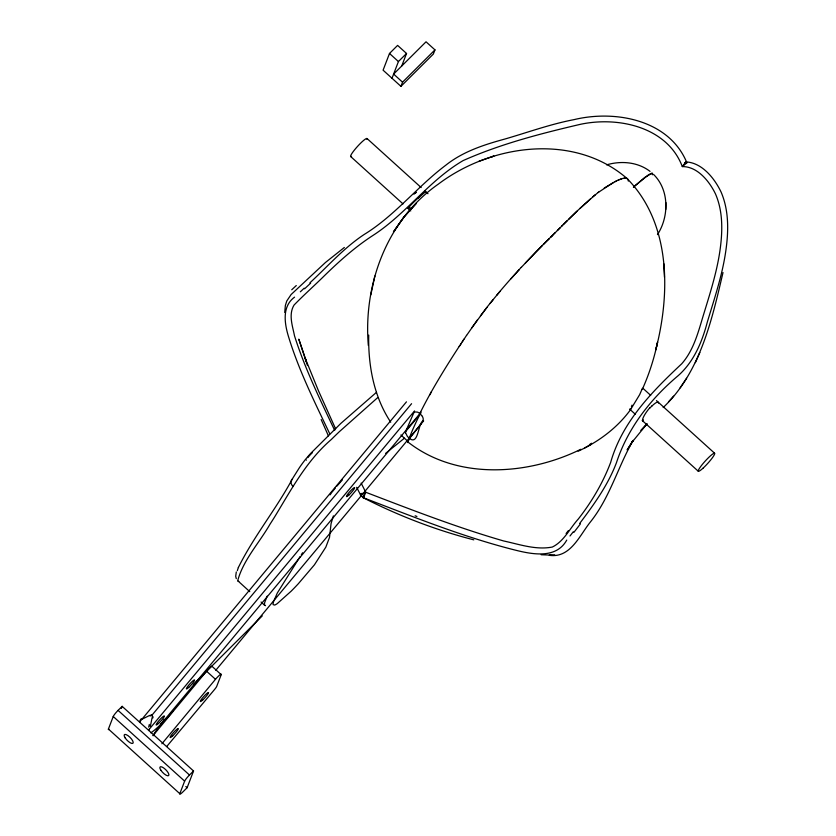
<?xml version="1.0" encoding="UTF-8"?>
<svg xmlns="http://www.w3.org/2000/svg" width="836" height="836" viewBox="0 0 836 836"><rect width="100%" height="100%" fill="white"/><g stroke="black" fill="none" stroke-linecap="round" stroke-linejoin="round"><path stroke-width="1.25" d="M653.616 174.484C669.479 190.054 669.072 216.723 657.472 234.634M665.749 209.47L665.853 202.521M152.256 716.452L152.277 716.253A2.78 2.518 64.1 0 0 152.298 715.543L151.724 714.947M284.721 312.424L285.369 305.443L286.779 300.981L291.116 294.523L325.486 262.462L344.359 247.466M626.875 178.361C573.966 132.715 491.307 144.106 438.367 184.098C387.058 219.722 363.158 284.418 368.331 345.467M642.393 388.374L639.655 394.665L631.211 408.553M152.121 717.581L150.386 726.139M236.295 571.949L235.71 576.297L236.295 578.648M652.488 174.776L652.059 173.219L648.684 174.651L633.458 187.076M370.797 294.909L374.862 276.016M723.004 272.557C711.791 320.407 700.192 372.26 663.188 407.55M364.151 494.975C364.151 499.667 358.79 495.111 362.187 493.198M413.872 412.629L405.596 431.731A9.353 3.166 45.9 0 0 405.565 432.808M408.125 441.283L407.905 441.993C456.655 480.23 527.62 475.496 580.821 449.277M408.104 441.575L400.925 434.971M408.177 441.335L408.355 440.562M408.261 441.094L408.658 439.6M408.564 440.133L408.741 439.36M408.794 439.412L421.469 423.34M631.42 406.839L631.995 405.136M630.856 408.501L630.417 409.818L630.731 409.368M333.386 515.875L331.056 523.67L329.499 537.454L325.841 547.12L314.43 564.812L298.379 583.674A45.374 6.416 -47.8 0 1 291.2 591.146L277.259 603.613A24.704 3.501 -47.8 0 1 274.647 605.055L273.1 604.637L273.194 602.442L277.291 593.037L300.072 556.63M108.419 729.044L113.236 716.504A6.082 0.857 -47.8 0 1 118.085 710.381L122.14 706.347L193.544 770.991L187.118 787.711L183.074 791.744A6.082 0.857 -47.8 0 1 179.824 793.688L108.419 729.044A6.082 0.857 -47.8 0 0 109.046 729.347M121.335 708.437L122.14 706.347M401.719 66.013L406.536 53.473L397.612 45.395L389.503 53.462L383.087 70.182L400.935 86.348L433.351 54.058L434.96 49.878L426.036 41.8L393.62 74.08L402.544 82.168L400.935 86.348M392.011 78.26L398.427 61.55L406.536 53.473M152.978 735.67L206.565 671.224A6.082 0.857 -47.8 0 1 210.818 666.898A6.082 0.857 -47.8 0 1 212.292 666.585L221.216 674.662L216.754 686.272A6.082 0.857 -47.8 0 1 214.371 689.71L166.751 746.475M161.902 743.758L215.489 679.302A6.082 0.857 -47.8 0 1 219.743 674.986A6.082 0.857 -47.8 0 1 221.216 674.662M179.824 793.688L184.631 781.148A6.082 0.857 -47.8 0 1 189.49 775.024L193.544 770.991M363.566 497.89A5.988 0.627 -62.3 0 1 363.514 497.838L365.771 492.268L361.152 483.114M238.354 567.539C253.653 536.534 275.901 509.511 292.307 479.059A168.475 23.836 -47.8 0 1 293.405 477.21L299.079 468.202A34.955 4.943 -47.8 0 1 305.422 459.476M642.236 389.503C649.091 374.371 654.16 358.456 657.566 342.206L655.737 349.95C670.556 293.028 670.911 223.076 627 178.476A113.591 16.083 -47.8 0 0 624.816 178.047L622.381 178.559M695.353 362.657L699.847 352.531M267.186 596.152L264.563 602.881L264.479 604.93L265.524 605.682M164.138 719.263L162.644 721.99A17.556 13.543 -79.6 0 1 162.466 722.304M422.932 420.748C417.812 424.03 418.554 446.121 409.201 438.189M419.996 413.371L419.86 413.653A4.88 1.996 44.4 0 1 421.741 415.691M429.694 394.926L430.122 393.996M430.174 394.049L431.355 391.791M430.665 393.171L431.606 391.352A516.627 73.14 -47.8 0 1 459.204 346.428L459.769 345.54M377.788 397.539L339.311 431.721A132.464 18.737 -47.8 0 0 331.275 439.527C306.478 460.824 291.189 489.739 274.48 517.191A350.002 49.512 -47.8 0 1 269.986 524.235C259.285 542.888 243.37 559.754 237.706 580.686L249.765 591.648M633.124 440.426L627.251 449.862L633.124 440.426C617.835 466.99 609.904 497.524 590.498 521.852C579.567 535.364 570.507 558.385 549.294 555.323L555 555.25L541.143 554.738M301.336 554.707L302.59 552.774M459.215 346.512L463.468 339.938M460.427 344.662L461.033 343.732M462.266 341.861L464.095 338.998M162.445 722.294L161.965 722.983M464.147 339.04L466.53 335.372M680.138 387.81L686.586 378.3M466.582 335.414L477.356 319.979M471.755 327.911L486.918 307.334A92.995 13.167 -47.8 0 1 490 303.447L500.012 291.294A100.257 14.191 -47.8 0 1 510.806 278.837L518.748 270.132M631.932 442.369L646.615 424.333M330.063 494.828L331.317 493.146M480.428 315.914L486.97 307.376M579.662 523.482C593.936 504.557 608.012 485.037 616.456 462.695C627.773 428.074 650.617 398.803 678.289 375.573C693.89 361.685 702.062 341.976 707.287 322.205C713.819 300.406 721.175 278.743 724.979 256.244C728.501 235 729.755 212.208 721.06 191.987C714.466 178.267 702.052 162.644 685.875 161.902L682.312 166.583C667.253 126.748 617.971 116.173 580.142 124.376C540.516 133.635 500.398 143.991 463.175 160.564C429.14 180.388 406.118 213.964 373.201 235.282C355.551 246.672 339.834 260.696 324.828 275.305C314.702 285.358 303.98 294.815 294.053 305.056C288.305 314.524 292.537 325.852 294.502 335.79C304.858 368.54 320 399.462 334.703 430.415M331.944 492.299L335.382 487.952M573.277 531.79L570.006 535.97M630.501 409.724C617.167 428.011 598.555 441.763 578.136 451.21M566.745 540.098C556.243 559.127 532.198 554.362 514.934 550.036C463.102 536.984 413.402 516.826 363.555 497.807A5.392 0.585 -65.1 0 1 363.42 497.786L363.378 497.608M490.042 303.489L493.261 299.507M406.453 401.844L140.312 721.165A25.644 3.626 -47.8 0 0 139.591 722.482M152.037 715.093L411.573 403.694M149.236 729.243L414.551 410.915M160.481 724.707L421.114 412.179M405.659 431.522L420.769 413.402M215.782 670.284L423.643 420.895M496.605 295.442L500.053 291.336M336.887 486.144L342.415 479.864M161.223 723.924L161.4 723.704A25.623 3.626 -47.8 0 0 153.27 735.638M510.848 278.879L518.236 270.686M668.466 401.876L673.597 396.149M518.445 270.373L519.125 269.725M518.957 269.829L521.236 267.353M646.782 424.145L640.982 430.415L647.168 423.821M521.277 267.395L535.437 252.493A193.524 27.4 -47.8 0 1 540.474 247.372L542.48 245.345M525.342 263.058L535.479 252.524A193.524 27.389 -47.8 0 1 540.516 247.404L543.975 243.84M652.049 405.805L651.244 406.62A12.112 2.738 -51.3 0 0 650.094 407.884M543.525 244.373L545.02 242.868M544.476 243.339L546.023 241.865M550.506 237.403L551.217 236.63A31.831 4.504 -47.8 0 0 551.854 235.992L552.053 235.794M552.094 235.825L567.205 220.673M552.282 235.627L553.474 234.446M547.486 240.34L548.771 239.127M554.028 233.819L555.01 232.836M561.698 226.148L562.492 225.365M546.493 241.322L548.019 239.869M545.48 242.335L547.026 240.862M557.403 230.506L560.162 227.758M402.544 82.168L434.96 49.878M548.98 238.845L550.715 237.121M548.228 239.587L549.262 238.626M563.307 224.612L576.506 211.592M193.325 684.548L262.264 615.892M550.997 236.912L551.248 236.661A31.831 4.504 -47.8 0 0 551.896 236.024M568.804 219.157L577.018 211.174M576.882 211.236L595.305 194.746M309.947 282.787C327.785 266.36 343.899 247.811 364.308 234.393C394.958 215.563 417.289 186.595 445.881 165.141C463.019 151.494 484.128 144.701 504.965 139.016C527.944 132.349 550.527 124.115 574.081 119.621C615.181 109.683 669.322 119.736 686.91 162.832L682.312 166.583C697.381 166.395 709.356 181.203 715.47 193.889C723.245 211.801 722.617 231.98 719.911 250.925C716.619 273.341 709.555 294.941 702.971 316.541C697.997 333.052 693.42 350.493 681.748 363.754C651.955 391.697 622.151 421.887 610.646 462.444C602.934 482.874 591.71 501.83 578.313 519.02C569.776 528.383 564.049 541.331 552.324 547.047C535.918 550.224 519.616 544.393 503.732 540.986C456.832 527.443 411.322 509.709 365.771 492.268L360.744 495.267L356.638 487.304M415.262 192.97L416.109 192.186M304.21 288.18L300.333 291.806M580.048 208.3L590.529 198.832M294.565 297.135C281.439 306.697 284.668 324.493 288.859 337.765C299.163 371.069 314.785 402.419 329.75 433.8M633.469 187.086L644.723 177.472L652.059 173.23M376.493 392.314L340.879 423.371L310.564 453.52A22.624 3.198 -47.8 0 0 305.537 459.403M592.975 196.742L598.67 192.061M385.636 453.363L404.425 438.2M598.158 192.51L613.499 182.405M142.193 719.2L142.12 719.253A19.019 8.83 -2 0 1 142.381 718.96M142.486 718.981L149.707 715.397M604.25 188.016L616.341 180.984M589.422 444.689L591.564 443.258M363.66 497.754L363.67 497.744A9.311 2.1 -88.2 0 1 363.555 497.765M584.73 447.939L591.083 444.397M615.139 181.611L618.327 180.064M617.971 180.262L622.35 178.528M619.424 179.625L621.451 178.852M491.61 156.854L493.909 156.05L478.997 161.285M150.731 715.073L150.919 715.02A2.78 2.508 48.7 0 1 151.577 714.958M606.633 164.859C621.096 160.554 637.847 161.954 650.032 171.38M624.084 178.162L624.837 178.078M473.803 539.847C435.378 529.972 398.166 515.582 362.845 497.524M238.072 581.25L238.751 581.438M416.903 516.46L415.158 515.791M626.979 178.455L627.543 178.914M389.503 53.462L398.427 61.55M366.973 138.473L421.187 187.567M425.064 191.078L427.969 193.712M642.936 388.332L650.68 395.344M656.49 400.611L714.581 453.206M350.712 156.562L403.004 203.9M407.843 208.289L410.748 210.912M629.581 409.055L635.391 414.311M642.173 420.445L698.332 471.295M206.565 671.224L215.489 679.302M118.085 710.381L189.49 775.024M113.236 716.504L184.631 781.148M185.822 786.53L187.118 787.711M261.072 602.024L264.845 605.494M390.736 422.211C373.796 396.703 368.091 365.301 368.718 335.09M328.402 435.859L321.17 419.526M335.602 428.847L318.359 390.537L305.109 358.017L306.363 361.465L298.797 339.144L307.439 365.395M652.508 173.439L652.644 173.972M405.627 432.849L407.184 436.047A5.256 1.912 44.1 0 0 408.376 437.416A4.807 1.797 44.1 0 0 409.149 438.137M685.928 162.027L685.928 162.069A2.383 0.888 17.2 0 1 685.907 162.215A3.448 1.254 3.8 0 1 685.217 162.936M663.774 263.643L664.463 277.155M351.538 156.416A12.164 1.724 -47.8 0 1 357.641 146.279A12.164 1.724 -47.8 0 1 366.941 139.445M310.637 283.132A169.175 14.17 -43.2 0 1 304.586 288.817M296.289 285.546A162.247 27.295 -43.4 0 1 291.743 289.768M568.396 530.599A173.23 10.784 -52 0 1 566.108 533.504M580.383 523.921A165.444 34.098 -52.6 0 1 573.83 532.438M684.715 162.947A1.139 0.909 43.9 0 1 684.997 162.999L685.092 163.051A1.912 1.693 55.5 0 1 685.415 163.219M686.575 162.895A3.448 0.826 83.8 0 1 686.732 162.801M360.703 495.361A5.988 1.087 -35.9 0 1 360.567 495.267A5.591 0.92 -31.7 0 1 360.473 495.131L360.441 494.954A6.249 1.014 -29.8 0 1 361.194 493.961M361.183 493.93A4.723 0.669 -31.6 0 1 361.633 493.543M363.576 496.25A4.723 0.763 -62.5 0 1 363.775 495.623M363.305 497.754A6.249 0.752 -64.6 0 1 363.524 496.438M642.55 419.985A12.226 2.895 -51.5 0 1 650.053 407.519M643.49 421.428A12.112 2.299 -54.2 0 1 643.124 419.745M652.007 405.941A12.153 2.612 -49.6 0 1 658.496 403.077M414.019 194.171A12.112 0.648 -44.4 0 1 415.011 193.231M415.44 193.074A12.153 0.679 -44.5 0 1 416.088 192.468M410.121 207.568A12.174 1.014 -42.7 0 1 409.285 206.816A12.174 1.014 -42.7 0 1 418.104 198.069M418.052 198.195A12.112 0.658 -44.4 0 1 419.463 196.847M418.961 197.609A12.174 0.69 -44.5 0 1 425.566 192.353M422.138 415.994A8.684 3.762 42.3 0 1 422.807 420.633M627.512 178.894A118.858 16.825 -47.8 0 1 628.306 181.088M429.631 394.874A499.301 70.684 -47.8 0 0 419.944 413.318L419.797 413.601A4.734 1.912 44.5 0 0 418.993 412.963A5.371 2.205 44.7 0 0 417.519 412.117L414.666 411.939A10.764 4.535 47.3 0 0 413.893 412.65M293.06 486.458A6.082 4.922 30.8 0 1 292.307 479.059M237.372 570.664A66.493 9.405 -47.8 0 1 238.427 567.477M306.342 460.187A6.082 0.857 -47.8 0 1 306.373 460.051M307.836 457.658A6.082 0.857 -47.8 0 1 312.361 452.715M153.051 716.745A15.623 11.108 80.5 0 1 152.863 717.946M150.334 725.941A19.019 5.037 -88.7 0 1 150.229 726.327M149.299 724.446A15.32 4.379 -89.9 0 1 148.662 727.132M173.219 710.83A25.602 3.626 -47.8 0 1 150.793 732.838M148.536 730.549A25.602 3.626 -47.8 0 1 149.257 729.232M161.317 724.028A13.407 11.443 88.9 0 1 160.554 724.822M162.069 723.088A15.288 12.561 -84.9 0 1 161.494 723.819M139.905 721.071A15.32 8.297 12.2 0 1 141.138 718.855M150.083 715.95A15.623 11.453 11.6 0 1 151.076 715.668M407.759 442.568A464.513 65.71 -47.8 0 1 419.714 414.75M404.06 216.869L393.484 231.833L404.06 216.869L416.485 203.127L404.06 216.869M702.94 468.264A12.164 1.724 -47.8 0 0 714.696 453.342A12.164 1.724 -47.8 0 0 701.749 465.15A12.164 1.724 -47.8 0 0 702.94 468.264M202.678 700.025A6.082 0.857 -47.8 0 0 208.551 692.563A6.082 0.857 -47.8 0 0 202.082 698.468A6.082 0.857 -47.8 0 0 202.678 700.025M172.665 735.858A6.082 0.857 -47.8 0 0 178.308 728.553A6.082 0.857 -47.8 0 0 171.673 734.74A6.082 0.857 -47.8 0 0 172.665 735.858M160.867 770.228A6.082 2.069 45.1 0 0 168.621 775.609A6.082 2.069 45.1 0 0 163.647 767.939A6.082 2.069 45.1 0 0 160.867 770.228M125.17 737.906A6.082 2.069 45.1 0 0 132.924 743.288A6.082 2.069 45.1 0 0 127.939 735.617A6.082 2.069 45.1 0 0 125.17 737.906M188.727 687.432A6.082 0.857 -47.8 0 0 194.621 679.961A6.082 0.857 -47.8 0 0 188.163 685.844A6.082 0.857 -47.8 0 0 188.727 687.432M158.506 723.464A6.082 0.857 -47.8 0 0 164.399 715.992A6.082 0.857 -47.8 0 0 157.941 721.865A6.082 0.857 -47.8 0 0 158.506 723.464M348.967 494.964A6.082 0.857 -47.8 0 0 354.652 487.628A6.082 0.857 -47.8 0 0 348.048 493.773A6.082 0.857 -47.8 0 0 348.967 494.964"/></g></svg>
